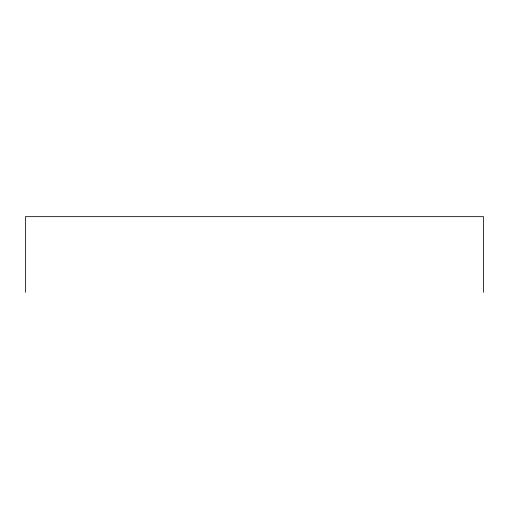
<?xml version="1.0" encoding="UTF-8"?>
<svg xmlns="http://www.w3.org/2000/svg" width="509" height="509" viewBox="0 0 509 509"><rect width="100%" height="100%" fill="white"/><g stroke="black" fill="none" stroke-linecap="round" stroke-linejoin="round"><path stroke-width="0.76" d="M483.55 292.338L483.55 216.662L25.45 216.662L25.45 292.338"/></g></svg>
